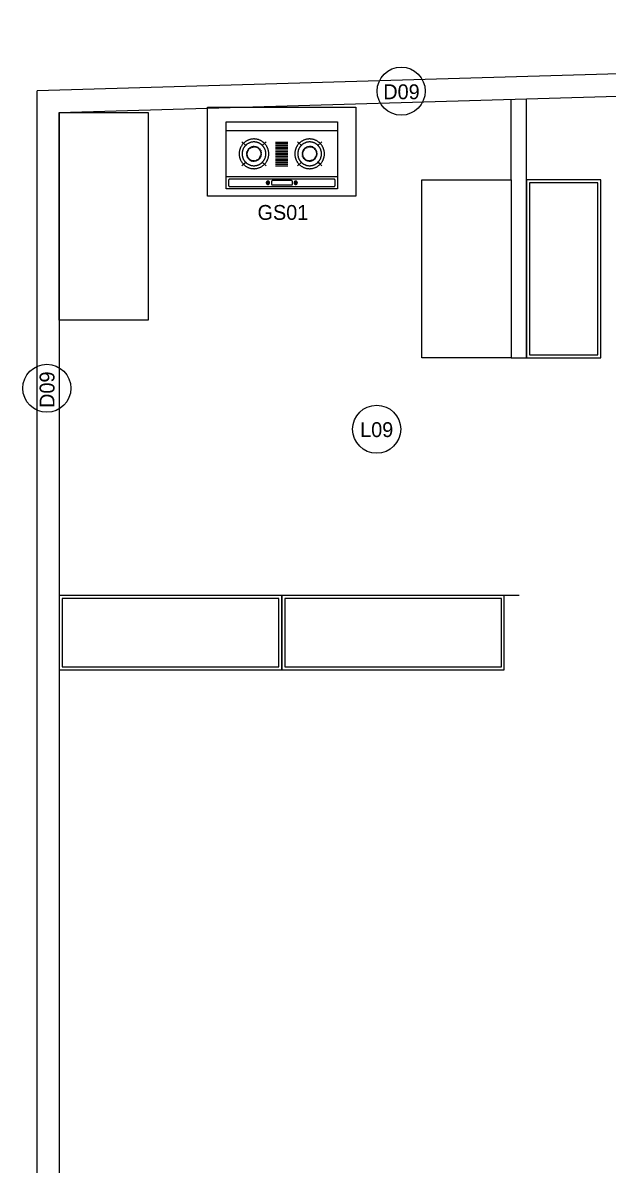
# Model space of a CAD drawing. Header units: metres. Extents: x 0 to 2861, y -1 to 1496.
# Drawn here: x -0.08 to 3.86, y 7.26 to 14.96 of the extents above; entities that cross this region are included whole.
import ezdxf

# ---------------------------------------------------------------- set-up
doc = ezdxf.new("R2010")
doc.units = ezdxf.units.M
for name, color, linetype in [('ARS-FURNITURE', 252, 'Continuous'), ('ARS-LANTAI', 2, 'Continuous'), ('Default', 18, 'Continuous'), ('FURNITURE', 251, 'Continuous'), ('TEKS', 7, 'Continuous')]:
    doc.layers.add(name, color=color, linetype=linetype)
doc.layers.add('ARS_DINDING', color=1, linetype='Continuous', lineweight=15)

# ---------------------------------------------------------------- blocks, each defined once
blk = doc.blocks.new('kompor')
at = {"layer": 'ARS-FURNITURE', "lineweight": 0, "extrusion": (0, 0, -1)}
h = blk.add_hatch(dxfattribs=at)
h.set_pattern_fill('ANSI31', color=256, scale=0.085, angle=135, style=0, pattern_type=2)
h.set_pattern_definition([(180, (12125.762817, -64302.319025), (7e-19, -0.010625), [])])
h.paths.add_polyline_path([(-117.4143, 105.4346), (-117.3314, 105.4346), (-117.3314, 105.6067), (-117.4143, 105.6067)], flags=0)
at = {"layer": 'ARS-FURNITURE', "lineweight": 0}
for points in [[(116.9978, 105.7564), (117.7478, 105.7564), (117.7478, 105.3064), (116.9978, 105.3064)], [(117.2903, 105.7162), (117.2903, 105.7166), (117.2903, 105.7169), (117.2903, 105.7173), (117.2902, 105.7177), (117.2901, 105.7181), (117.2901, 105.7185), (117.29, 105.7188), (117.2899, 105.7192), (117.2898, 105.7196), (117.2897, 105.72), (117.2895, 105.7203), (117.2894, 105.7207), (117.2892, 105.721), (117.289, 105.7214), (117.2888, 105.7217), (117.2886, 105.722), (117.2884, 105.7224), (117.2882, 105.7227), (117.288, 105.723), (117.2877, 105.7233), (117.2875, 105.7236), (117.2872, 105.7239), (117.287, 105.7241), (117.2867, 105.7244), (117.2864, 105.7247), (117.2861, 105.7249), (117.2858, 105.7251), (117.2855, 105.7254), (117.2851, 105.7256), (117.2848, 105.7258), (117.2845, 105.726), (117.2841, 105.7261), (117.2838, 105.7263), (117.2834, 105.7265), (117.2831, 105.7266), (117.2827, 105.7267), (117.2823, 105.7268), (117.282, 105.7269), (117.2816, 105.727), (117.2812, 105.7271), (117.2808, 105.7272), (117.2804, 105.7272), (117.2801, 105.7273), (117.2797, 105.7273), (117.2793, 105.7273), (117.2789, 105.7273), (117.2785, 105.7273), (117.2781, 105.7272), (117.2777, 105.7272), (117.2774, 105.7271), (117.277, 105.7271), (117.2766, 105.727), (117.2762, 105.7269), (117.2759, 105.7268), (117.2755, 105.7267), (117.2751, 105.7265), (117.2748, 105.7264), (117.2744, 105.7262), (117.2741, 105.726), (117.2737, 105.7259), (117.2734, 105.7257), (117.2731, 105.7255), (117.2728, 105.7252), (117.2725, 105.725), (117.2721, 105.7248), (117.2719, 105.7245), (117.2716, 105.7243), (117.2713, 105.724), (117.271, 105.7237), (117.2708, 105.7234), (117.2705, 105.7231), (117.2703, 105.7228), (117.2701, 105.7225), (117.2698, 105.7222), (117.2696, 105.7219), (117.2694, 105.7215), (117.2693, 105.7212), (117.2691, 105.7208), (117.2689, 105.7205), (117.2688, 105.7201), (117.2687, 105.7198), (117.2685, 105.7194), (117.2684, 105.719), (117.2684, 105.7187), (117.2683, 105.7183), (117.2682, 105.7179), (117.2682, 105.7175), (117.2681, 105.7171), (117.2681, 105.7167), (117.2681, 105.7164), (117.2681, 105.716), (117.2681, 105.7156), (117.2681, 105.7152), (117.2682, 105.7148), (117.2682, 105.7144), (117.2683, 105.7141), (117.2684, 105.7137), (117.2684, 105.7133), (117.2685, 105.7129), (117.2687, 105.7126), (117.2688, 105.7122), (117.2689, 105.7118), (117.2691, 105.7115), (117.2693, 105.7111), (117.2694, 105.7108), (117.2696, 105.7105), (117.2698, 105.7101), (117.2701, 105.7098), (117.2703, 105.7095), (117.2705, 105.7092), (117.2708, 105.7089), (117.271, 105.7086), (117.2713, 105.7083), (117.2716, 105.7081), (117.2719, 105.7078), (117.2721, 105.7076), (117.2725, 105.7073), (117.2728, 105.7071), (117.2731, 105.7069), (117.2734, 105.7067), (117.2737, 105.7065), (117.2741, 105.7063), (117.2744, 105.7061), (117.2748, 105.706), (117.2751, 105.7058), (117.2755, 105.7057), (117.2759, 105.7056), (117.2762, 105.7054), (117.2766, 105.7053), (117.277, 105.7053), (117.2774, 105.7052), (117.2777, 105.7051), (117.2781, 105.7051), (117.2785, 105.7051), (117.2789, 105.705), (117.2793, 105.705), (117.2797, 105.7051), (117.2801, 105.7051), (117.2804, 105.7051), (117.2808, 105.7052), (117.2812, 105.7052), (117.2816, 105.7053), (117.282, 105.7054), (117.2823, 105.7055), (117.2827, 105.7056), (117.2831, 105.7057), (117.2834, 105.7059), (117.2838, 105.706), (117.2841, 105.7062), (117.2845, 105.7064), (117.2848, 105.7066), (117.2851, 105.7068), (117.2855, 105.707), (117.2858, 105.7072), (117.2861, 105.7074), (117.2864, 105.7077), (117.2867, 105.7079), (117.287, 105.7082), (117.2872, 105.7085), (117.2875, 105.7088), (117.2877, 105.709), (117.288, 105.7094), (117.2882, 105.7097), (117.2884, 105.71), (117.2886, 105.7103), (117.2888, 105.7106), (117.289, 105.711), (117.2892, 105.7113), (117.2894, 105.7117), (117.2895, 105.712), (117.2897, 105.7124), (117.2898, 105.7127), (117.2899, 105.7131), (117.29, 105.7135), (117.2901, 105.7139), (117.2901, 105.7142), (117.2902, 105.7146), (117.2903, 105.715), (117.2903, 105.7154), (117.2903, 105.7158)], [(117.4776, 105.7162), (117.4776, 105.7166), (117.4776, 105.7169), (117.4775, 105.7173), (117.4775, 105.7177), (117.4774, 105.7181), (117.4774, 105.7185), (117.4773, 105.7188), (117.4772, 105.7192), (117.4771, 105.7196), (117.4769, 105.72), (117.4768, 105.7203), (117.4766, 105.7207), (117.4765, 105.721), (117.4763, 105.7214), (117.4761, 105.7217), (117.4759, 105.722), (117.4757, 105.7224), (117.4755, 105.7227), (117.4753, 105.723), (117.475, 105.7233), (117.4748, 105.7236), (117.4745, 105.7239), (117.4742, 105.7241), (117.474, 105.7244), (117.4737, 105.7247), (117.4734, 105.7249), (117.4731, 105.7251), (117.4727, 105.7254), (117.4724, 105.7256), (117.4721, 105.7258), (117.4718, 105.726), (117.4714, 105.7261), (117.4711, 105.7263), (117.4707, 105.7265), (117.4703, 105.7266), (117.47, 105.7267), (117.4696, 105.7268), (117.4692, 105.7269), (117.4689, 105.727), (117.4685, 105.7271), (117.4681, 105.7272), (117.4677, 105.7272), (117.4673, 105.7273), (117.467, 105.7273), (117.4666, 105.7273), (117.4662, 105.7273), (117.4658, 105.7273), (117.4654, 105.7272), (117.465, 105.7272), (117.4646, 105.7271), (117.4643, 105.7271), (117.4639, 105.727), (117.4635, 105.7269), (117.4631, 105.7268), (117.4628, 105.7267), (117.4624, 105.7265), (117.4621, 105.7264), (117.4617, 105.7262), (117.4614, 105.726), (117.461, 105.7259), (117.4607, 105.7257), (117.4604, 105.7255), (117.46, 105.7252), (117.4597, 105.725), (117.4594, 105.7248), (117.4591, 105.7245), (117.4588, 105.7243), (117.4586, 105.724), (117.4583, 105.7237), (117.458, 105.7234), (117.4578, 105.7231), (117.4576, 105.7228), (117.4573, 105.7225), (117.4571, 105.7222), (117.4569, 105.7219), (117.4567, 105.7215), (117.4565, 105.7212), (117.4564, 105.7208), (117.4562, 105.7205), (117.4561, 105.7201), (117.4559, 105.7198), (117.4558, 105.7194), (117.4557, 105.719), (117.4556, 105.7187), (117.4555, 105.7183), (117.4555, 105.7179), (117.4554, 105.7175), (117.4554, 105.7171), (117.4554, 105.7167), (117.4553, 105.7164), (117.4553, 105.716), (117.4554, 105.7156), (117.4554, 105.7152), (117.4554, 105.7148), (117.4555, 105.7144), (117.4555, 105.7141), (117.4556, 105.7137), (117.4557, 105.7133), (117.4558, 105.7129), (117.4559, 105.7126), (117.4561, 105.7122), (117.4562, 105.7118), (117.4564, 105.7115), (117.4565, 105.7111), (117.4567, 105.7108), (117.4569, 105.7105), (117.4571, 105.7101), (117.4573, 105.7098), (117.4576, 105.7095), (117.4578, 105.7092), (117.458, 105.7089), (117.4583, 105.7086), (117.4586, 105.7083), (117.4588, 105.7081), (117.4591, 105.7078), (117.4594, 105.7076), (117.4597, 105.7073), (117.46, 105.7071), (117.4604, 105.7069), (117.4607, 105.7067), (117.461, 105.7065), (117.4614, 105.7063), (117.4617, 105.7061), (117.4621, 105.706), (117.4624, 105.7058), (117.4628, 105.7057), (117.4631, 105.7056), (117.4635, 105.7054), (117.4639, 105.7053), (117.4643, 105.7053), (117.4646, 105.7052), (117.465, 105.7051), (117.4654, 105.7051), (117.4658, 105.7051), (117.4662, 105.705), (117.4666, 105.705), (117.467, 105.7051), (117.4673, 105.7051), (117.4677, 105.7051), (117.4681, 105.7052), (117.4685, 105.7052), (117.4689, 105.7053), (117.4692, 105.7054), (117.4696, 105.7055), (117.47, 105.7056), (117.4703, 105.7057), (117.4707, 105.7059), (117.4711, 105.706), (117.4714, 105.7062), (117.4718, 105.7064), (117.4721, 105.7066), (117.4724, 105.7068), (117.4727, 105.707), (117.4731, 105.7072), (117.4734, 105.7074), (117.4737, 105.7077), (117.474, 105.7079), (117.4742, 105.7082), (117.4745, 105.7085), (117.4748, 105.7088), (117.475, 105.709), (117.4753, 105.7094), (117.4755, 105.7097), (117.4757, 105.71), (117.4759, 105.7103), (117.4761, 105.7106), (117.4763, 105.711), (117.4765, 105.7113), (117.4766, 105.7117), (117.4768, 105.712), (117.4769, 105.7124), (117.4771, 105.7127), (117.4772, 105.7131), (117.4773, 105.7135), (117.4774, 105.7139), (117.4774, 105.7142), (117.4775, 105.7146), (117.4775, 105.715), (117.4776, 105.7154), (117.4776, 105.7158)], [(117.2853, 105.5214), (117.2853, 105.5249), (117.2851, 105.5283), (117.2848, 105.5318), (117.2844, 105.5352), (117.2838, 105.5387), (117.2832, 105.5421), (117.2824, 105.5455), (117.2815, 105.5488), (117.2805, 105.5521), (117.2794, 105.5554), (117.2781, 105.5587), (117.2768, 105.5619), (117.2753, 105.565), (117.2738, 105.5681), (117.2721, 105.5712), (117.2703, 105.5741), (117.2684, 105.5771), (117.2664, 105.5799), (117.2644, 105.5827), (117.2622, 105.5854), (117.2599, 105.588), (117.2576, 105.5906), (117.2551, 105.593), (117.2526, 105.5954), (117.25, 105.5977), (117.2473, 105.5999), (117.2445, 105.602), (117.2417, 105.604), (117.2388, 105.6059), (117.2358, 105.6077), (117.2328, 105.6094), (117.2297, 105.611), (117.2266, 105.6125), (117.2234, 105.6139), (117.2202, 105.6151), (117.2169, 105.6163), (117.2136, 105.6173), (117.2102, 105.6183), (117.2069, 105.6191), (117.2035, 105.6197), (117.2, 105.6203), (117.1966, 105.6208), (117.1931, 105.6211), (117.1897, 105.6213), (117.1862, 105.6214), (117.1827, 105.6214), (117.1793, 105.6212), (117.1758, 105.6209), (117.1724, 105.6206), (117.1689, 105.62), (117.1655, 105.6194), (117.1621, 105.6187), (117.1588, 105.6178), (117.1554, 105.6168), (117.1521, 105.6157), (117.1489, 105.6145), (117.1457, 105.6132), (117.1425, 105.6118), (117.1394, 105.6102), (117.1363, 105.6086), (117.1333, 105.6068), (117.1304, 105.605), (117.1275, 105.603), (117.1247, 105.601), (117.122, 105.5988), (117.1194, 105.5966), (117.1168, 105.5942), (117.1143, 105.5918), (117.1119, 105.5893), (117.1096, 105.5867), (117.1074, 105.584), (117.1053, 105.5813), (117.1032, 105.5785), (117.1013, 105.5756), (117.0995, 105.5727), (117.0977, 105.5696), (117.0961, 105.5666), (117.0946, 105.5634), (117.0932, 105.5603), (117.0919, 105.5571), (117.0907, 105.5538), (117.0897, 105.5505), (117.0887, 105.5471), (117.0879, 105.5438), (117.0871, 105.5404), (117.0865, 105.537), (117.0861, 105.5335), (117.0857, 105.5301), (117.0855, 105.5266), (117.0853, 105.5231), (117.0853, 105.5197), (117.0855, 105.5162), (117.0857, 105.5127), (117.0861, 105.5093), (117.0865, 105.5058), (117.0871, 105.5024), (117.0879, 105.499), (117.0887, 105.4957), (117.0897, 105.4923), (117.0907, 105.489), (117.0919, 105.4858), (117.0932, 105.4825), (117.0946, 105.4794), (117.0961, 105.4762), (117.0977, 105.4732), (117.0995, 105.4702), (117.1013, 105.4672), (117.1032, 105.4643), (117.1053, 105.4615), (117.1074, 105.4588), (117.1096, 105.4561), (117.1119, 105.4535), (117.1143, 105.451), (117.1168, 105.4486), (117.1194, 105.4462), (117.122, 105.444), (117.1247, 105.4419), (117.1275, 105.4398), (117.1304, 105.4378), (117.1333, 105.436), (117.1363, 105.4342), (117.1394, 105.4326), (117.1425, 105.431), (117.1457, 105.4296), (117.1489, 105.4283), (117.1521, 105.4271), (117.1554, 105.426), (117.1588, 105.425), (117.1621, 105.4241), (117.1655, 105.4234), (117.1689, 105.4228), (117.1724, 105.4223), (117.1758, 105.4219), (117.1793, 105.4216), (117.1827, 105.4214), (117.1862, 105.4214), (117.1897, 105.4215), (117.1931, 105.4217), (117.1966, 105.422), (117.2, 105.4225), (117.2035, 105.4231), (117.2069, 105.4237), (117.2102, 105.4246), (117.2136, 105.4255), (117.2169, 105.4265), (117.2202, 105.4277), (117.2234, 105.4289), (117.2266, 105.4303), (117.2297, 105.4318), (117.2328, 105.4334), (117.2358, 105.4351), (117.2388, 105.4369), (117.2417, 105.4388), (117.2445, 105.4408), (117.2473, 105.4429), (117.25, 105.4451), (117.2526, 105.4474), (117.2551, 105.4498), (117.2576, 105.4522), (117.2599, 105.4548), (117.2622, 105.4574), (117.2644, 105.4601), (117.2664, 105.4629), (117.2684, 105.4658), (117.2703, 105.4687), (117.2721, 105.4717), (117.2738, 105.4747), (117.2753, 105.4778), (117.2768, 105.4809), (117.2781, 105.4841), (117.2794, 105.4874), (117.2805, 105.4907), (117.2815, 105.494), (117.2824, 105.4973), (117.2832, 105.5007), (117.2838, 105.5041), (117.2844, 105.5076), (117.2848, 105.511), (117.2851, 105.5145), (117.2853, 105.5179)], [(117.2653, 105.5214), (117.2653, 105.5242), (117.2651, 105.527), (117.2649, 105.5297), (117.2646, 105.5325), (117.2641, 105.5352), (117.2636, 105.5379), (117.263, 105.5407), (117.2623, 105.5433), (117.2615, 105.546), (117.2606, 105.5486), (117.2596, 105.5512), (117.2585, 105.5538), (117.2573, 105.5563), (117.2561, 105.5588), (117.2547, 105.5612), (117.2533, 105.5636), (117.2518, 105.5659), (117.2502, 105.5682), (117.2486, 105.5704), (117.2468, 105.5726), (117.245, 105.5747), (117.2431, 105.5767), (117.2412, 105.5787), (117.2391, 105.5806), (117.237, 105.5824), (117.2349, 105.5842), (117.2327, 105.5859), (117.2304, 105.5875), (117.2281, 105.589), (117.2257, 105.5905), (117.2233, 105.5918), (117.2208, 105.5931), (117.2183, 105.5943), (117.2158, 105.5954), (117.2132, 105.5964), (117.2106, 105.5973), (117.2079, 105.5981), (117.2053, 105.5989), (117.2026, 105.5995), (117.1998, 105.6001), (117.1971, 105.6005), (117.1943, 105.6009), (117.1916, 105.6012), (117.1888, 105.6013), (117.186, 105.6014), (117.1832, 105.6014), (117.1805, 105.6013), (117.1777, 105.601), (117.1749, 105.6007), (117.1722, 105.6003), (117.1695, 105.5998), (117.1668, 105.5992), (117.1641, 105.5985), (117.1614, 105.5977), (117.1588, 105.5969), (117.1562, 105.5959), (117.1536, 105.5948), (117.1511, 105.5937), (117.1486, 105.5925), (117.1461, 105.5911), (117.1437, 105.5897), (117.1414, 105.5883), (117.1391, 105.5867), (117.1369, 105.585), (117.1347, 105.5833), (117.1326, 105.5815), (117.1305, 105.5797), (117.1285, 105.5777), (117.1266, 105.5757), (117.1247, 105.5737), (117.123, 105.5715), (117.1213, 105.5693), (117.1196, 105.5671), (117.1181, 105.5648), (117.1166, 105.5624), (117.1153, 105.56), (117.114, 105.5575), (117.1127, 105.555), (117.1116, 105.5525), (117.1106, 105.5499), (117.1096, 105.5473), (117.1088, 105.5447), (117.108, 105.542), (117.1074, 105.5393), (117.1068, 105.5366), (117.1063, 105.5339), (117.1059, 105.5311), (117.1056, 105.5283), (117.1054, 105.5256), (117.1053, 105.5228), (117.1053, 105.52), (117.1054, 105.5172), (117.1056, 105.5145), (117.1059, 105.5117), (117.1063, 105.509), (117.1068, 105.5062), (117.1074, 105.5035), (117.108, 105.5008), (117.1088, 105.4981), (117.1096, 105.4955), (117.1106, 105.4929), (117.1116, 105.4903), (117.1127, 105.4878), (117.114, 105.4853), (117.1153, 105.4828), (117.1166, 105.4804), (117.1181, 105.478), (117.1196, 105.4757), (117.1213, 105.4735), (117.123, 105.4713), (117.1247, 105.4692), (117.1266, 105.4671), (117.1285, 105.4651), (117.1305, 105.4631), (117.1326, 105.4613), (117.1347, 105.4595), (117.1369, 105.4578), (117.1391, 105.4561), (117.1414, 105.4546), (117.1437, 105.4531), (117.1461, 105.4517), (117.1486, 105.4503), (117.1511, 105.4491), (117.1536, 105.448), (117.1562, 105.4469), (117.1588, 105.4459), (117.1614, 105.4451), (117.1641, 105.4443), (117.1668, 105.4436), (117.1695, 105.443), (117.1722, 105.4425), (117.1749, 105.4421), (117.1777, 105.4418), (117.1805, 105.4416), (117.1832, 105.4414), (117.186, 105.4414), (117.1888, 105.4415), (117.1916, 105.4416), (117.1943, 105.4419), (117.1971, 105.4423), (117.1998, 105.4427), (117.2026, 105.4433), (117.2053, 105.4439), (117.2079, 105.4447), (117.2106, 105.4455), (117.2132, 105.4464), (117.2158, 105.4474), (117.2183, 105.4485), (117.2208, 105.4497), (117.2233, 105.451), (117.2257, 105.4524), (117.2281, 105.4538), (117.2304, 105.4553), (117.2327, 105.4569), (117.2349, 105.4586), (117.237, 105.4604), (117.2391, 105.4622), (117.2412, 105.4641), (117.2431, 105.4661), (117.245, 105.4681), (117.2468, 105.4702), (117.2486, 105.4724), (117.2502, 105.4746), (117.2518, 105.4769), (117.2533, 105.4792), (117.2547, 105.4816), (117.2561, 105.484), (117.2573, 105.4865), (117.2585, 105.489), (117.2596, 105.4916), (117.2606, 105.4942), (117.2615, 105.4968), (117.2623, 105.4995), (117.263, 105.5022), (117.2636, 105.5049), (117.2641, 105.5076), (117.2646, 105.5103), (117.2649, 105.5131), (117.2651, 105.5159), (117.2653, 105.5186)], [(117.2336, 105.5214), (117.2336, 105.5231), (117.2335, 105.5248), (117.2334, 105.5264), (117.2332, 105.5281), (117.2329, 105.5297), (117.2326, 105.5314), (117.2322, 105.533), (117.2318, 105.5346), (117.2313, 105.5363), (117.2308, 105.5378), (117.2302, 105.5394), (117.2295, 105.5409), (117.2288, 105.5425), (117.228, 105.544), (117.2272, 105.5454), (117.2264, 105.5469), (117.2255, 105.5483), (117.2245, 105.5497), (117.2235, 105.551), (117.2225, 105.5523), (117.2214, 105.5536), (117.2202, 105.5548), (117.219, 105.556), (117.2178, 105.5571), (117.2166, 105.5583), (117.2153, 105.5593), (117.2139, 105.5603), (117.2126, 105.5613), (117.2112, 105.5622), (117.2097, 105.5631), (117.2083, 105.5639), (117.2068, 105.5647), (117.2053, 105.5654), (117.2037, 105.5661), (117.2022, 105.5667), (117.2006, 105.5672), (117.199, 105.5677), (117.1974, 105.5682), (117.1957, 105.5686), (117.1941, 105.5689), (117.1924, 105.5692), (117.1908, 105.5694), (117.1891, 105.5696), (117.1874, 105.5697), (117.1858, 105.5697), (117.1841, 105.5697), (117.1824, 105.5696), (117.1807, 105.5695), (117.1791, 105.5693), (117.1774, 105.569), (117.1758, 105.5687), (117.1741, 105.5684), (117.1725, 105.568), (117.1709, 105.5675), (117.1693, 105.567), (117.1677, 105.5664), (117.1662, 105.5657), (117.1646, 105.5651), (117.1631, 105.5643), (117.1617, 105.5635), (117.1602, 105.5627), (117.1588, 105.5618), (117.1574, 105.5608), (117.1561, 105.5598), (117.1548, 105.5588), (117.1535, 105.5577), (117.1522, 105.5566), (117.151, 105.5554), (117.1499, 105.5542), (117.1488, 105.5529), (117.1477, 105.5517), (117.1467, 105.5503), (117.1457, 105.549), (117.1447, 105.5476), (117.1439, 105.5462), (117.143, 105.5447), (117.1422, 105.5432), (117.1415, 105.5417), (117.1408, 105.5402), (117.1402, 105.5386), (117.1396, 105.537), (117.1391, 105.5355), (117.1387, 105.5338), (117.1383, 105.5322), (117.1379, 105.5306), (117.1376, 105.5289), (117.1374, 105.5273), (117.1372, 105.5256), (117.1371, 105.5239), (117.137, 105.5222), (117.137, 105.5206), (117.1371, 105.5189), (117.1372, 105.5172), (117.1374, 105.5156), (117.1376, 105.5139), (117.1379, 105.5122), (117.1383, 105.5106), (117.1387, 105.509), (117.1391, 105.5074), (117.1396, 105.5058), (117.1402, 105.5042), (117.1408, 105.5026), (117.1415, 105.5011), (117.1422, 105.4996), (117.143, 105.4981), (117.1439, 105.4967), (117.1447, 105.4952), (117.1457, 105.4938), (117.1467, 105.4925), (117.1477, 105.4912), (117.1488, 105.4899), (117.1499, 105.4886), (117.151, 105.4874), (117.1522, 105.4862), (117.1535, 105.4851), (117.1548, 105.484), (117.1561, 105.483), (117.1574, 105.482), (117.1588, 105.481), (117.1602, 105.4801), (117.1617, 105.4793), (117.1631, 105.4785), (117.1646, 105.4778), (117.1662, 105.4771), (117.1677, 105.4764), (117.1693, 105.4758), (117.1709, 105.4753), (117.1725, 105.4748), (117.1741, 105.4744), (117.1758, 105.4741), (117.1774, 105.4738), (117.1791, 105.4735), (117.1807, 105.4733), (117.1824, 105.4732), (117.1841, 105.4731), (117.1858, 105.4731), (117.1874, 105.4732), (117.1891, 105.4733), (117.1908, 105.4734), (117.1924, 105.4736), (117.1941, 105.4739), (117.1957, 105.4742), (117.1974, 105.4746), (117.199, 105.4751), (117.2006, 105.4756), (117.2022, 105.4761), (117.2037, 105.4767), (117.2053, 105.4774), (117.2068, 105.4781), (117.2083, 105.4789), (117.2097, 105.4797), (117.2112, 105.4806), (117.2126, 105.4815), (117.2139, 105.4825), (117.2153, 105.4835), (117.2166, 105.4846), (117.2178, 105.4857), (117.219, 105.4868), (117.2202, 105.488), (117.2214, 105.4892), (117.2225, 105.4905), (117.2235, 105.4918), (117.2245, 105.4932), (117.2255, 105.4945), (117.2264, 105.4959), (117.2272, 105.4974), (117.228, 105.4988), (117.2288, 105.5003), (117.2295, 105.5019), (117.2302, 105.5034), (117.2308, 105.505), (117.2313, 105.5066), (117.2318, 105.5082), (117.2322, 105.5098), (117.2326, 105.5114), (117.2329, 105.5131), (117.2332, 105.5147), (117.2334, 105.5164), (117.2335, 105.5181), (117.2336, 105.5197)], [(117.6603, 105.5214), (117.6603, 105.5249), (117.6601, 105.5283), (117.6598, 105.5318), (117.6594, 105.5352), (117.6588, 105.5387), (117.6582, 105.5421), (117.6574, 105.5455), (117.6565, 105.5488), (117.6555, 105.5521), (117.6544, 105.5554), (117.6531, 105.5587), (117.6518, 105.5619), (117.6503, 105.565), (117.6488, 105.5681), (117.6471, 105.5712), (117.6453, 105.5741), (117.6434, 105.5771), (117.6414, 105.5799), (117.6394, 105.5827), (117.6372, 105.5854), (117.6349, 105.588), (117.6326, 105.5906), (117.6301, 105.593), (117.6276, 105.5954), (117.625, 105.5977), (117.6223, 105.5999), (117.6195, 105.602), (117.6167, 105.604), (117.6138, 105.6059), (117.6108, 105.6077), (117.6078, 105.6094), (117.6047, 105.611), (117.6016, 105.6125), (117.5984, 105.6139), (117.5952, 105.6151), (117.5919, 105.6163), (117.5886, 105.6173), (117.5852, 105.6183), (117.5819, 105.6191), (117.5785, 105.6197), (117.575, 105.6203), (117.5716, 105.6208), (117.5681, 105.6211), (117.5647, 105.6213), (117.5612, 105.6214), (117.5577, 105.6214), (117.5543, 105.6212), (117.5508, 105.6209), (117.5474, 105.6206), (117.5439, 105.62), (117.5405, 105.6194), (117.5371, 105.6187), (117.5338, 105.6178), (117.5304, 105.6168), (117.5271, 105.6157), (117.5239, 105.6145), (117.5207, 105.6132), (117.5175, 105.6118), (117.5144, 105.6102), (117.5113, 105.6086), (117.5083, 105.6068), (117.5054, 105.605), (117.5025, 105.603), (117.4997, 105.601), (117.497, 105.5988), (117.4944, 105.5966), (117.4918, 105.5942), (117.4893, 105.5918), (117.4869, 105.5893), (117.4846, 105.5867), (117.4824, 105.584), (117.4803, 105.5813), (117.4782, 105.5785), (117.4763, 105.5756), (117.4745, 105.5727), (117.4727, 105.5696), (117.4711, 105.5666), (117.4696, 105.5634), (117.4682, 105.5603), (117.4669, 105.5571), (117.4657, 105.5538), (117.4647, 105.5505), (117.4637, 105.5471), (117.4629, 105.5438), (117.4621, 105.5404), (117.4615, 105.537), (117.4611, 105.5335), (117.4607, 105.5301), (117.4605, 105.5266), (117.4603, 105.5231), (117.4603, 105.5197), (117.4605, 105.5162), (117.4607, 105.5127), (117.4611, 105.5093), (117.4615, 105.5058), (117.4621, 105.5024), (117.4629, 105.499), (117.4637, 105.4957), (117.4647, 105.4923), (117.4657, 105.489), (117.4669, 105.4858), (117.4682, 105.4825), (117.4696, 105.4794), (117.4711, 105.4762), (117.4727, 105.4732), (117.4745, 105.4702), (117.4763, 105.4672), (117.4782, 105.4643), (117.4803, 105.4615), (117.4824, 105.4588), (117.4846, 105.4561), (117.4869, 105.4535), (117.4893, 105.451), (117.4918, 105.4486), (117.4944, 105.4462), (117.497, 105.444), (117.4997, 105.4419), (117.5025, 105.4398), (117.5054, 105.4378), (117.5083, 105.436), (117.5113, 105.4342), (117.5144, 105.4326), (117.5175, 105.431), (117.5207, 105.4296), (117.5239, 105.4283), (117.5271, 105.4271), (117.5304, 105.426), (117.5338, 105.425), (117.5371, 105.4241), (117.5405, 105.4234), (117.5439, 105.4228), (117.5474, 105.4223), (117.5508, 105.4219), (117.5543, 105.4216), (117.5577, 105.4214), (117.5612, 105.4214), (117.5647, 105.4215), (117.5681, 105.4217), (117.5716, 105.422), (117.575, 105.4225), (117.5785, 105.4231), (117.5819, 105.4237), (117.5852, 105.4246), (117.5886, 105.4255), (117.5919, 105.4265), (117.5952, 105.4277), (117.5984, 105.4289), (117.6016, 105.4303), (117.6047, 105.4318), (117.6078, 105.4334), (117.6108, 105.4351), (117.6138, 105.4369), (117.6167, 105.4388), (117.6195, 105.4408), (117.6223, 105.4429), (117.625, 105.4451), (117.6276, 105.4474), (117.6301, 105.4498), (117.6326, 105.4522), (117.6349, 105.4548), (117.6372, 105.4574), (117.6394, 105.4601), (117.6414, 105.4629), (117.6434, 105.4658), (117.6453, 105.4687), (117.6471, 105.4717), (117.6488, 105.4747), (117.6503, 105.4778), (117.6518, 105.4809), (117.6531, 105.4841), (117.6544, 105.4874), (117.6555, 105.4907), (117.6565, 105.494), (117.6574, 105.4973), (117.6582, 105.5007), (117.6588, 105.5041), (117.6594, 105.5076), (117.6598, 105.511), (117.6601, 105.5145), (117.6603, 105.5179)], [(117.6403, 105.5214), (117.6403, 105.5242), (117.6401, 105.527), (117.6399, 105.5297), (117.6396, 105.5325), (117.6391, 105.5352), (117.6386, 105.5379), (117.638, 105.5407), (117.6373, 105.5433), (117.6365, 105.546), (117.6356, 105.5486), (117.6346, 105.5512), (117.6335, 105.5538), (117.6323, 105.5563), (117.6311, 105.5588), (117.6297, 105.5612), (117.6283, 105.5636), (117.6268, 105.5659), (117.6252, 105.5682), (117.6236, 105.5704), (117.6218, 105.5726), (117.62, 105.5747), (117.6181, 105.5767), (117.6162, 105.5787), (117.6141, 105.5806), (117.612, 105.5824), (117.6099, 105.5842), (117.6077, 105.5859), (117.6054, 105.5875), (117.6031, 105.589), (117.6007, 105.5905), (117.5983, 105.5918), (117.5958, 105.5931), (117.5933, 105.5943), (117.5908, 105.5954), (117.5882, 105.5964), (117.5856, 105.5973), (117.5829, 105.5981), (117.5803, 105.5989), (117.5776, 105.5995), (117.5748, 105.6001), (117.5721, 105.6005), (117.5693, 105.6009), (117.5666, 105.6012), (117.5638, 105.6013), (117.561, 105.6014), (117.5582, 105.6014), (117.5555, 105.6013), (117.5527, 105.601), (117.5499, 105.6007), (117.5472, 105.6003), (117.5445, 105.5998), (117.5418, 105.5992), (117.5391, 105.5985), (117.5364, 105.5977), (117.5338, 105.5969), (117.5312, 105.5959), (117.5286, 105.5948), (117.5261, 105.5937), (117.5236, 105.5925), (117.5211, 105.5911), (117.5187, 105.5897), (117.5164, 105.5883), (117.5141, 105.5867), (117.5119, 105.585), (117.5097, 105.5833), (117.5076, 105.5815), (117.5055, 105.5797), (117.5035, 105.5777), (117.5016, 105.5757), (117.4997, 105.5737), (117.498, 105.5715), (117.4963, 105.5693), (117.4946, 105.5671), (117.4931, 105.5648), (117.4916, 105.5624), (117.4903, 105.56), (117.489, 105.5575), (117.4877, 105.555), (117.4866, 105.5525), (117.4856, 105.5499), (117.4846, 105.5473), (117.4838, 105.5447), (117.483, 105.542), (117.4824, 105.5393), (117.4818, 105.5366), (117.4813, 105.5339), (117.4809, 105.5311), (117.4806, 105.5283), (117.4804, 105.5256), (117.4803, 105.5228), (117.4803, 105.52), (117.4804, 105.5172), (117.4806, 105.5145), (117.4809, 105.5117), (117.4813, 105.509), (117.4818, 105.5062), (117.4824, 105.5035), (117.483, 105.5008), (117.4838, 105.4981), (117.4846, 105.4955), (117.4856, 105.4929), (117.4866, 105.4903), (117.4877, 105.4878), (117.489, 105.4853), (117.4903, 105.4828), (117.4916, 105.4804), (117.4931, 105.478), (117.4946, 105.4757), (117.4963, 105.4735), (117.498, 105.4713), (117.4997, 105.4692), (117.5016, 105.4671), (117.5035, 105.4651), (117.5055, 105.4631), (117.5076, 105.4613), (117.5097, 105.4595), (117.5119, 105.4578), (117.5141, 105.4561), (117.5164, 105.4546), (117.5187, 105.4531), (117.5211, 105.4517), (117.5236, 105.4503), (117.5261, 105.4491), (117.5286, 105.448), (117.5312, 105.4469), (117.5338, 105.4459), (117.5364, 105.4451), (117.5391, 105.4443), (117.5418, 105.4436), (117.5445, 105.443), (117.5472, 105.4425), (117.5499, 105.4421), (117.5527, 105.4418), (117.5555, 105.4416), (117.5582, 105.4414), (117.561, 105.4414), (117.5638, 105.4415), (117.5666, 105.4416), (117.5693, 105.4419), (117.5721, 105.4423), (117.5748, 105.4427), (117.5776, 105.4433), (117.5803, 105.4439), (117.5829, 105.4447), (117.5856, 105.4455), (117.5882, 105.4464), (117.5908, 105.4474), (117.5933, 105.4485), (117.5958, 105.4497), (117.5983, 105.451), (117.6007, 105.4524), (117.6031, 105.4538), (117.6054, 105.4553), (117.6077, 105.4569), (117.6099, 105.4586), (117.612, 105.4604), (117.6141, 105.4622), (117.6162, 105.4641), (117.6181, 105.4661), (117.62, 105.4681), (117.6218, 105.4702), (117.6236, 105.4724), (117.6252, 105.4746), (117.6268, 105.4769), (117.6283, 105.4792), (117.6297, 105.4816), (117.6311, 105.484), (117.6323, 105.4865), (117.6335, 105.489), (117.6346, 105.4916), (117.6356, 105.4942), (117.6365, 105.4968), (117.6373, 105.4995), (117.638, 105.5022), (117.6386, 105.5049), (117.6391, 105.5076), (117.6396, 105.5103), (117.6399, 105.5131), (117.6401, 105.5159), (117.6403, 105.5186)], [(117.6086, 105.5214), (117.6086, 105.5231), (117.6085, 105.5248), (117.6084, 105.5264), (117.6082, 105.5281), (117.6079, 105.5297), (117.6076, 105.5314), (117.6072, 105.533), (117.6068, 105.5346), (117.6063, 105.5363), (117.6058, 105.5378), (117.6052, 105.5394), (117.6045, 105.5409), (117.6038, 105.5425), (117.603, 105.544), (117.6022, 105.5454), (117.6014, 105.5469), (117.6005, 105.5483), (117.5995, 105.5497), (117.5985, 105.551), (117.5975, 105.5523), (117.5964, 105.5536), (117.5952, 105.5548), (117.594, 105.556), (117.5928, 105.5571), (117.5916, 105.5583), (117.5903, 105.5593), (117.5889, 105.5603), (117.5876, 105.5613), (117.5862, 105.5622), (117.5847, 105.5631), (117.5833, 105.5639), (117.5818, 105.5647), (117.5803, 105.5654), (117.5787, 105.5661), (117.5772, 105.5667), (117.5756, 105.5672), (117.574, 105.5677), (117.5724, 105.5682), (117.5707, 105.5686), (117.5691, 105.5689), (117.5674, 105.5692), (117.5658, 105.5694), (117.5641, 105.5696), (117.5624, 105.5697), (117.5608, 105.5697), (117.5591, 105.5697), (117.5574, 105.5696), (117.5557, 105.5695), (117.5541, 105.5693), (117.5524, 105.569), (117.5508, 105.5687), (117.5491, 105.5684), (117.5475, 105.568), (117.5459, 105.5675), (117.5443, 105.567), (117.5427, 105.5664), (117.5412, 105.5657), (117.5396, 105.5651), (117.5381, 105.5643), (117.5367, 105.5635), (117.5352, 105.5627), (117.5338, 105.5618), (117.5324, 105.5608), (117.5311, 105.5598), (117.5298, 105.5588), (117.5285, 105.5577), (117.5272, 105.5566), (117.526, 105.5554), (117.5249, 105.5542), (117.5238, 105.5529), (117.5227, 105.5517), (117.5217, 105.5503), (117.5207, 105.549), (117.5197, 105.5476), (117.5189, 105.5462), (117.518, 105.5447), (117.5172, 105.5432), (117.5165, 105.5417), (117.5158, 105.5402), (117.5152, 105.5386), (117.5146, 105.537), (117.5141, 105.5355), (117.5137, 105.5338), (117.5133, 105.5322), (117.5129, 105.5306), (117.5126, 105.5289), (117.5124, 105.5273), (117.5122, 105.5256), (117.5121, 105.5239), (117.512, 105.5222), (117.512, 105.5206), (117.5121, 105.5189), (117.5122, 105.5172), (117.5124, 105.5156), (117.5126, 105.5139), (117.5129, 105.5122), (117.5133, 105.5106), (117.5137, 105.509), (117.5141, 105.5074), (117.5146, 105.5058), (117.5152, 105.5042), (117.5158, 105.5026), (117.5165, 105.5011), (117.5172, 105.4996), (117.518, 105.4981), (117.5189, 105.4967), (117.5197, 105.4952), (117.5207, 105.4938), (117.5217, 105.4925), (117.5227, 105.4912), (117.5238, 105.4899), (117.5249, 105.4886), (117.526, 105.4874), (117.5272, 105.4862), (117.5285, 105.4851), (117.5298, 105.484), (117.5311, 105.483), (117.5324, 105.482), (117.5338, 105.481), (117.5352, 105.4801), (117.5367, 105.4793), (117.5381, 105.4785), (117.5396, 105.4778), (117.5412, 105.4771), (117.5427, 105.4764), (117.5443, 105.4758), (117.5459, 105.4753), (117.5475, 105.4748), (117.5491, 105.4744), (117.5508, 105.4741), (117.5524, 105.4738), (117.5541, 105.4735), (117.5557, 105.4733), (117.5574, 105.4732), (117.5591, 105.4731), (117.5608, 105.4731), (117.5624, 105.4732), (117.5641, 105.4733), (117.5658, 105.4734), (117.5674, 105.4736), (117.5691, 105.4739), (117.5707, 105.4742), (117.5724, 105.4746), (117.574, 105.4751), (117.5756, 105.4756), (117.5772, 105.4761), (117.5787, 105.4767), (117.5803, 105.4774), (117.5818, 105.4781), (117.5833, 105.4789), (117.5847, 105.4797), (117.5862, 105.4806), (117.5876, 105.4815), (117.5889, 105.4825), (117.5903, 105.4835), (117.5916, 105.4846), (117.5928, 105.4857), (117.594, 105.4868), (117.5952, 105.488), (117.5964, 105.4892), (117.5975, 105.4905), (117.5985, 105.4918), (117.5995, 105.4932), (117.6005, 105.4945), (117.6014, 105.4959), (117.6022, 105.4974), (117.603, 105.4988), (117.6038, 105.5003), (117.6045, 105.5019), (117.6052, 105.5034), (117.6058, 105.505), (117.6063, 105.5066), (117.6068, 105.5082), (117.6072, 105.5098), (117.6076, 105.5114), (117.6079, 105.5131), (117.6082, 105.5147), (117.6084, 105.5164), (117.6085, 105.5181), (117.6086, 105.5197)]]:
    blk.add_lwpolyline(points, close=True, dxfattribs=at)
for points in [[(117.0228, 105.7414), (117.0225, 105.7414), (117.0221, 105.7414), (117.0218, 105.7414), (117.0215, 105.7413), (117.0211, 105.7413), (117.0208, 105.7412), (117.0205, 105.7411), (117.0201, 105.741), (117.0198, 105.7409), (117.0195, 105.7408), (117.0192, 105.7407), (117.0188, 105.7406), (117.0185, 105.7404), (117.0182, 105.7403), (117.0179, 105.7401), (117.0176, 105.7399), (117.0173, 105.7398), (117.0171, 105.7396), (117.0168, 105.7394), (117.0165, 105.7392), (117.0163, 105.7389), (117.016, 105.7387), (117.0158, 105.7385), (117.0155, 105.7382), (117.0153, 105.738), (117.0151, 105.7377), (117.0149, 105.7374), (117.0147, 105.7372), (117.0145, 105.7369), (117.0143, 105.7366), (117.0141, 105.7363), (117.014, 105.736), (117.0138, 105.7357), (117.0137, 105.7354), (117.0135, 105.7351), (117.0134, 105.7348), (117.0133, 105.7344), (117.0132, 105.7341), (117.0131, 105.7338), (117.013, 105.7334), (117.013, 105.7331), (117.0129, 105.7328), (117.0129, 105.7324), (117.0129, 105.7321), (117.0128, 105.7317), (117.0128, 105.7314)], [(117.0128, 105.7314), (117.0128, 105.7014)], [(117.7228, 105.7414), (117.0228, 105.7414)], [(117.2695, 105.7216), (117.2846, 105.7065)], [(117.2737, 105.7259), (117.2889, 105.7107)], [(117.3079, 105.7301), (117.3076, 105.7301), (117.3073, 105.7301), (117.3071, 105.7301), (117.3068, 105.7301), (117.3066, 105.73), (117.3063, 105.73), (117.3061, 105.7299), (117.3058, 105.7299), (117.3056, 105.7298), (117.3053, 105.7297), (117.3051, 105.7296), (117.3049, 105.7295), (117.3046, 105.7294), (117.3044, 105.7293), (117.3042, 105.7292), (117.304, 105.7291), (117.3037, 105.7289), (117.3035, 105.7288), (117.3033, 105.7286), (117.3031, 105.7285), (117.3029, 105.7283), (117.3027, 105.7281), (117.3026, 105.7279), (117.3024, 105.7278), (117.3022, 105.7276), (117.302, 105.7274), (117.3019, 105.7272), (117.3017, 105.727), (117.3016, 105.7268), (117.3014, 105.7265), (117.3013, 105.7263), (117.3012, 105.7261), (117.3011, 105.7259), (117.301, 105.7256), (117.3009, 105.7254), (117.3008, 105.7252), (117.3007, 105.7249), (117.3006, 105.7247), (117.3006, 105.7244), (117.3005, 105.7242), (117.3005, 105.7239), (117.3004, 105.7237), (117.3004, 105.7234), (117.3004, 105.7232), (117.3004, 105.7229), (117.3004, 105.7226)], [(117.3004, 105.7226), (117.3004, 105.7095)], [(117.3004, 105.7095), (117.3004, 105.7093), (117.3004, 105.709), (117.3004, 105.7088), (117.3004, 105.7085), (117.3005, 105.7083), (117.3005, 105.708), (117.3006, 105.7078), (117.3006, 105.7075), (117.3007, 105.7073), (117.3008, 105.707), (117.3009, 105.7068), (117.301, 105.7065), (117.3011, 105.7063), (117.3012, 105.7061), (117.3013, 105.7059), (117.3014, 105.7056), (117.3016, 105.7054), (117.3017, 105.7052), (117.3019, 105.705), (117.302, 105.7048), (117.3022, 105.7046), (117.3024, 105.7044), (117.3026, 105.7042), (117.3027, 105.7041), (117.3029, 105.7039), (117.3031, 105.7037), (117.3033, 105.7036), (117.3035, 105.7034), (117.3037, 105.7033), (117.304, 105.7031), (117.3042, 105.703), (117.3044, 105.7029), (117.3046, 105.7028), (117.3049, 105.7027), (117.3051, 105.7026), (117.3053, 105.7025), (117.3056, 105.7024), (117.3058, 105.7023), (117.3061, 105.7023), (117.3063, 105.7022), (117.3066, 105.7021), (117.3068, 105.7021), (117.3071, 105.7021), (117.3073, 105.7021), (117.3076, 105.702), (117.3079, 105.702)], [(117.4357, 105.7301), (117.3079, 105.7301)], [(117.4432, 105.7226), (117.4432, 105.7229), (117.4432, 105.7232), (117.4432, 105.7234), (117.4431, 105.7237), (117.4431, 105.7239), (117.4431, 105.7242), (117.443, 105.7244), (117.4429, 105.7247), (117.4429, 105.7249), (117.4428, 105.7252), (117.4427, 105.7254), (117.4426, 105.7256), (117.4425, 105.7259), (117.4424, 105.7261), (117.4422, 105.7263), (117.4421, 105.7265), (117.442, 105.7268), (117.4418, 105.727), (117.4417, 105.7272), (117.4415, 105.7274), (117.4414, 105.7276), (117.4412, 105.7278), (117.441, 105.7279), (117.4408, 105.7281), (117.4406, 105.7283), (117.4404, 105.7285), (117.4402, 105.7286), (117.44, 105.7288), (117.4398, 105.7289), (117.4396, 105.7291), (117.4394, 105.7292), (117.4392, 105.7293), (117.4389, 105.7294), (117.4387, 105.7295), (117.4385, 105.7296), (117.4382, 105.7297), (117.438, 105.7298), (117.4377, 105.7299), (117.4375, 105.7299), (117.4372, 105.73), (117.437, 105.73), (117.4367, 105.7301), (117.4365, 105.7301), (117.4362, 105.7301), (117.436, 105.7301), (117.4357, 105.7301)], [(117.4357, 105.702), (117.436, 105.702), (117.4362, 105.7021), (117.4365, 105.7021), (117.4367, 105.7021), (117.437, 105.7021), (117.4372, 105.7022), (117.4375, 105.7023), (117.4377, 105.7023), (117.438, 105.7024), (117.4382, 105.7025), (117.4385, 105.7026), (117.4387, 105.7027), (117.4389, 105.7028), (117.4392, 105.7029), (117.4394, 105.703), (117.4396, 105.7031), (117.4398, 105.7033), (117.44, 105.7034), (117.4402, 105.7036), (117.4404, 105.7037), (117.4406, 105.7039), (117.4408, 105.7041), (117.441, 105.7042), (117.4412, 105.7044), (117.4414, 105.7046), (117.4415, 105.7048), (117.4417, 105.705), (117.4418, 105.7052), (117.442, 105.7054), (117.4421, 105.7056), (117.4422, 105.7059), (117.4424, 105.7061), (117.4425, 105.7063), (117.4426, 105.7065), (117.4427, 105.7068), (117.4428, 105.707), (117.4429, 105.7073), (117.4429, 105.7075), (117.443, 105.7078), (117.4431, 105.708), (117.4431, 105.7083), (117.4431, 105.7085), (117.4432, 105.7088), (117.4432, 105.709), (117.4432, 105.7093), (117.4432, 105.7095)], [(117.4432, 105.7095), (117.4432, 105.7226)], [(117.4568, 105.7216), (117.4719, 105.7065)], [(117.461, 105.7259), (117.4762, 105.7107)], [(117.7328, 105.7314), (117.7328, 105.7317), (117.7328, 105.7321), (117.7328, 105.7324), (117.7327, 105.7328), (117.7327, 105.7331), (117.7326, 105.7334), (117.7325, 105.7338), (117.7325, 105.7341), (117.7324, 105.7344), (117.7323, 105.7348), (117.7321, 105.7351), (117.732, 105.7354), (117.7319, 105.7357), (117.7317, 105.736), (117.7315, 105.7363), (117.7314, 105.7366), (117.7312, 105.7369), (117.731, 105.7372), (117.7308, 105.7374), (117.7306, 105.7377), (117.7304, 105.738), (117.7301, 105.7382), (117.7299, 105.7385), (117.7297, 105.7387), (117.7294, 105.7389), (117.7291, 105.7392), (117.7289, 105.7394), (117.7286, 105.7396), (117.7283, 105.7398), (117.728, 105.7399), (117.7277, 105.7401), (117.7274, 105.7403), (117.7271, 105.7404), (117.7268, 105.7406), (117.7265, 105.7407), (117.7262, 105.7408), (117.7259, 105.7409), (117.7255, 105.741), (117.7252, 105.7411), (117.7249, 105.7412), (117.7245, 105.7413), (117.7242, 105.7413), (117.7239, 105.7414), (117.7235, 105.7414), (117.7232, 105.7414), (117.7228, 105.7414)], [(117.7328, 105.7014), (117.7328, 105.7314)], [(116.9978, 105.6764), (117.7478, 105.6764)], [(117.0128, 105.7014), (117.0128, 105.7011), (117.0129, 105.7007), (117.0129, 105.7004), (117.0129, 105.7), (117.013, 105.6997), (117.013, 105.6994), (117.0131, 105.699), (117.0132, 105.6987), (117.0133, 105.6984), (117.0134, 105.6981), (117.0135, 105.6977), (117.0137, 105.6974), (117.0138, 105.6971), (117.014, 105.6968), (117.0141, 105.6965), (117.0143, 105.6962), (117.0145, 105.6959), (117.0147, 105.6956), (117.0149, 105.6954), (117.0151, 105.6951), (117.0153, 105.6948), (117.0155, 105.6946), (117.0158, 105.6943), (117.016, 105.6941), (117.0163, 105.6939), (117.0165, 105.6936), (117.0168, 105.6934), (117.0171, 105.6932), (117.0173, 105.693), (117.0176, 105.6929), (117.0179, 105.6927), (117.0182, 105.6925), (117.0185, 105.6924), (117.0188, 105.6922), (117.0192, 105.6921), (117.0195, 105.692), (117.0198, 105.6919), (117.0201, 105.6918), (117.0205, 105.6917), (117.0208, 105.6916), (117.0211, 105.6916), (117.0215, 105.6915), (117.0218, 105.6915), (117.0221, 105.6914), (117.0225, 105.6914), (117.0228, 105.6914)], [(117.0228, 105.6914), (117.7228, 105.6914)], [(117.3079, 105.702), (117.4357, 105.702)], [(117.7228, 105.6914), (117.7232, 105.6914), (117.7235, 105.6914), (117.7239, 105.6915), (117.7242, 105.6915), (117.7245, 105.6916), (117.7249, 105.6916), (117.7252, 105.6917), (117.7255, 105.6918), (117.7259, 105.6919), (117.7262, 105.692), (117.7265, 105.6921), (117.7268, 105.6922), (117.7271, 105.6924), (117.7274, 105.6925), (117.7277, 105.6927), (117.728, 105.6929), (117.7283, 105.693), (117.7286, 105.6932), (117.7289, 105.6934), (117.7291, 105.6936), (117.7294, 105.6939), (117.7297, 105.6941), (117.7299, 105.6943), (117.7301, 105.6946), (117.7304, 105.6948), (117.7306, 105.6951), (117.7308, 105.6954), (117.731, 105.6956), (117.7312, 105.6959), (117.7314, 105.6962), (117.7315, 105.6965), (117.7317, 105.6968), (117.7319, 105.6971), (117.732, 105.6974), (117.7321, 105.6977), (117.7323, 105.6981), (117.7324, 105.6984), (117.7325, 105.6987), (117.7325, 105.699), (117.7326, 105.6994), (117.7327, 105.6997), (117.7327, 105.7), (117.7328, 105.7004), (117.7328, 105.7007), (117.7328, 105.7011), (117.7328, 105.7014)], [(117.1037, 105.603), (117.1325, 105.5742)], [(117.1146, 105.5921), (117.1325, 105.5742)], [(117.1465, 105.5579), (117.1538, 105.551)], [(117.1568, 105.5664), (117.1621, 105.558)], [(117.1689, 105.5721), (117.172, 105.5626)], [(117.182, 105.5746), (117.1826, 105.5646)], [(117.1953, 105.5738), (117.1934, 105.5639)], [(117.208, 105.5696), (117.2038, 105.5606)], [(117.2193, 105.5625), (117.2129, 105.5548)], [(117.2285, 105.5527), (117.2204, 105.5469)], [(117.2382, 105.5742), (117.2669, 105.603)], [(117.5075, 105.5742), (117.4787, 105.603)], [(117.5172, 105.5527), (117.5253, 105.5469)], [(117.5264, 105.5625), (117.5327, 105.5548)], [(117.5376, 105.5696), (117.5419, 105.5606)], [(117.5503, 105.5738), (117.5522, 105.5639)], [(117.5637, 105.5746), (117.5631, 105.5646)], [(117.5768, 105.5721), (117.5737, 105.5626)], [(117.5889, 105.5664), (117.5835, 105.558)], [(117.5992, 105.5579), (117.5919, 105.551)], [(117.6419, 105.603), (117.6132, 105.5742)], [(117.631, 105.5921), (117.6132, 105.5742)], [(117.142, 105.5214), (117.132, 105.5214)], [(117.132, 105.5214), (117.142, 105.5214)], [(117.1337, 105.5347), (117.1434, 105.5322)], [(117.1337, 105.5081), (117.1434, 105.5106)], [(117.1386, 105.5471), (117.1474, 105.5423)], [(117.1386, 105.4957), (117.1474, 105.5005)], [(117.1465, 105.4849), (117.1538, 105.4918)], [(117.1568, 105.4764), (117.1621, 105.4848)], [(117.1689, 105.4707), (117.172, 105.4802)], [(117.182, 105.4682), (117.1826, 105.4782)], [(117.1953, 105.469), (117.1934, 105.4789)], [(117.208, 105.4732), (117.2038, 105.4822)], [(117.2193, 105.4803), (117.2129, 105.488)], [(117.2285, 105.4901), (117.2204, 105.496)], [(117.2349, 105.541), (117.2256, 105.5373)], [(117.2349, 105.5018), (117.2256, 105.5055)], [(117.2382, 105.5281), (117.2283, 105.5268)], [(117.2382, 105.5147), (117.2283, 105.516)], [(117.5075, 105.5281), (117.5174, 105.5268)], [(117.5075, 105.5147), (117.5174, 105.516)], [(117.5108, 105.541), (117.5201, 105.5373)], [(117.5108, 105.5018), (117.5201, 105.5055)], [(117.5172, 105.4901), (117.5253, 105.496)], [(117.5264, 105.4803), (117.5327, 105.488)], [(117.5376, 105.4732), (117.5419, 105.4822)], [(117.5503, 105.469), (117.5522, 105.4789)], [(117.5637, 105.4682), (117.5631, 105.4782)], [(117.5768, 105.4707), (117.5737, 105.4802)], [(117.5889, 105.4764), (117.5835, 105.4848)], [(117.5992, 105.4849), (117.5919, 105.4918)], [(117.607, 105.5471), (117.5983, 105.5423)], [(117.607, 105.4957), (117.5983, 105.5005)], [(117.612, 105.5347), (117.6023, 105.5322)], [(117.612, 105.5081), (117.6023, 105.5106)], [(117.6136, 105.5214), (117.6036, 105.5214)], [(117.6036, 105.5214), (117.6136, 105.5214)], [(117.1037, 105.4398), (117.1325, 105.4686)], [(117.2382, 105.4686), (117.2669, 105.4398)], [(117.5075, 105.4686), (117.4787, 105.4398)], [(117.6419, 105.4398), (117.6132, 105.4686)], [(116.9978, 105.3664), (117.7478, 105.3664)]]:
    blk.add_lwpolyline(points, dxfattribs=at)

msp = doc.modelspace()

# ---------------------------------------------------------------- linework, layer by layer
at = {"layer": 'ARS-FURNITURE'}
for points in [[(1.1613, 14.3898), (2.1613, 14.3898), (2.1613, 13.7898), (1.1613, 13.7898)], [(0.1613, 14.3536), (0.7613, 14.3536), (0.7613, 12.9536), (0.1613, 12.9536)], [(3.2063, 12.7), (2.6063, 12.7), (2.6063, 13.9), (3.2063, 13.9)], [(3.3113, 12.7), (3.8113, 12.7), (3.8113, 13.9), (3.3113, 13.9)], [(3.3313, 12.72), (3.7913, 12.72), (3.7913, 13.88), (3.3313, 13.88)], [(0.1613, 11.1), (0.1613, 10.6), (1.6613, 10.6), (1.6613, 11.1)], [(0.1813, 11.08), (0.1813, 10.62), (1.6413, 10.62), (1.6413, 11.08)], [(1.6613, 11.1), (1.6613, 10.6), (3.1613, 10.6), (3.1613, 11.1)], [(1.6813, 11.08), (1.6813, 10.62), (3.1413, 10.62), (3.1413, 11.08)]]:
    msp.add_lwpolyline(points, close=True, dxfattribs=at)
at = {"layer": 'ARS-LANTAI'}
msp.add_lwpolyline([(3.2613, 11.1), (0.1613, 11.1)], dxfattribs=at)
at = {"layer": 'ARS_DINDING', "color": 251}
for points in [[(15.7113, 14.807), (15.707, 14.9569), (0.0113, 14.4993)], [(0.0113, 0), (0.0113, 14.4993)], [(0.1613, 14.3536), (5.4613, 14.5082)], [(0.1613, 14.3536), (0.1613, 4.1)]]:
    msp.add_lwpolyline(points, dxfattribs=at)
at = {"layer": 'Default'}
for points in [[(3.2063, 13.9), (3.2063, 12.7), (3.3113, 12.7), (3.3113, 14.4455)], [(3.2063, 13.9), (3.2063, 14.4424)]]:
    msp.add_lwpolyline(points, dxfattribs=at)
at = {"layer": 'TEKS', "color": 5}
for centre in [(2.466, 14.497), (0.0775, 12.4959)]:
    msp.add_circle(centre, 0.1619, dxfattribs=at)
at = {"layer": 'TEKS'}
msp.add_circle((2.3008, 12.2201), 0.1619, dxfattribs=at)

# ---------------------------------------------------------------- block references
at = {"layer": 'FURNITURE', "color": 0, "lineweight": 0, "rotation": 180}
msp.add_blockref('kompor', (119.0342, 119.5962), dxfattribs=at)

# ---------------------------------------------------------------- texts
at = {"layer": 'TEKS', "char_height": 0.1, "attachment_point": 1}
for s, insert in [('D09', (2.3454, 14.5427)), ('L09', (2.1894, 12.2673))]:
    msp.add_mtext_dynamic_manual_height_columns(s, width=29.643153, gutter_width=1, heights=[0], dxfattribs=dict(at, insert=insert))
at = {"layer": 'TEKS', "color": 6, "insert": (1.4977, 13.7301), "char_height": 0.1, "attachment_point": 1}
msp.add_mtext_dynamic_manual_height_columns('GS01', width=29.643153, gutter_width=1, heights=[0.091], dxfattribs=at)
at = {"layer": 'TEKS', "insert": (0.0289, 12.3636), "char_height": 0.1, "attachment_point": 1, "rotation": 90}
msp.add_mtext_dynamic_manual_height_columns('D09', width=29.643153, gutter_width=1, heights=[0], dxfattribs=at)

doc.saveas('drawing.dxf')
